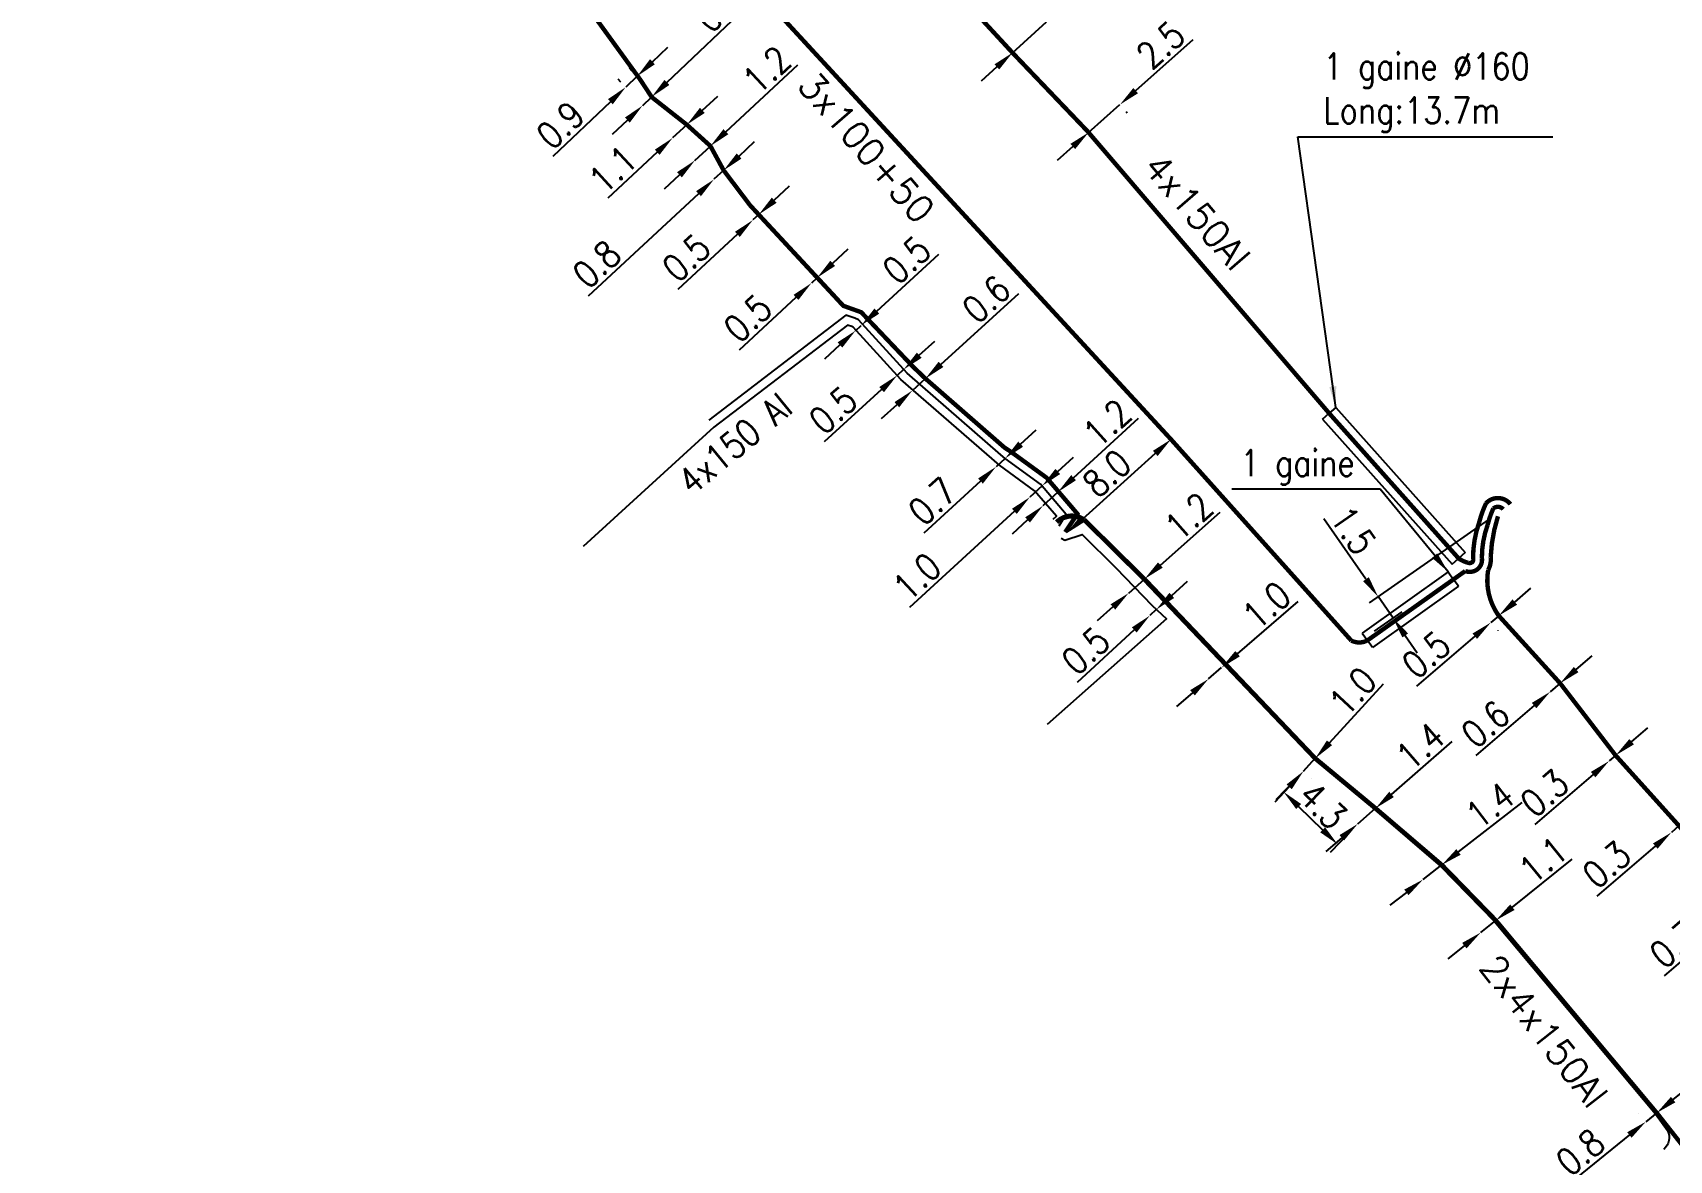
# Model space of a CAD drawing. Header units: millimetres. Extents: x 80000 to 81010, y 144000 to 145002.
# Drawn here: x 80082 to 80175.1, y 144895.9 to 144960 of the extents above; entities that cross this region are included whole.
import ezdxf
from ezdxf.enums import TextEntityAlignment as Align

# ---------------------------------------------------------------- set-up
doc = ezdxf.new("R2010")
doc.units = ezdxf.units.MM
doc.header["$PDMODE"] = 34
doc.linetypes.add('B_ST_AL', pattern=[2000, 1000, 1000])
doc.layers.get('Defpoints').update_dxf_attribs({"linetype": 'CONTINUOUS'})
for name, color, linetype in [('B_100', 3, 'CONTINUOUS'), ('B_110', 1, 'CONTINUOUS'), ('B_400', 7, 'CONTINUOUS')]:
    doc.layers.add(name, color=color, linetype=linetype)
doc.styles.get("Standard").update_dxf_attribs({"font": 'romans.shx', "width": 0.85})
doc.dimstyles.get("Standard").update_dxf_attribs({"dimtxt": 1.5, "dimasz": 1.2, "dimexe": 0.625, "dimexo": 0.625, "dimgap": 0.25, "dimtad": 1, "dimdec": 1, "dimzin": 0, "dimdsep": 46, "dimtxsty": 'Standard', "dimcen": -0.5, "dimadec": 0, "dimazin": 0, "dimtfac": 1, "dimtdec": 1, "dimtmove": 0, "dimatfit": 3, "dimfxl": 0, "dimtolj": 1, "dimtzin": 0, "dimarcsym": 0})

# ---------------------------------------------------------------- blocks, each defined once
blk = doc.blocks.new('*D339')
at = {"layer": 'B_100', "color": 0, "linetype": 'Continuous', "lineweight": -2, "transparency": 16777216}
for p, q in [((80166.297, 144927.617), (80167.209, 144928.397)), ((80165.385, 144926.837), (80164.937, 144926.454)), ((80165.775, 144926.381), (80165.791, 144926.362)), ((80164.025, 144925.674), (80160.702, 144922.833)), ((80165.327, 144925.997), (80165.343, 144925.979))]:
    blk.add_line(p, q, dxfattribs=at)
at = {"layer": 'B_100', "color": 0, "linetype": 'Continuous', "transparency": 16777216}
for points in [[(80166.167, 144927.769), (80166.427, 144927.465), (80165.385, 144926.837)], [(80163.895, 144925.826), (80164.155, 144925.522), (80164.937, 144926.454)]]:
    blk.add_solid(points, dxfattribs=at)
at = {"layer": 'Defpoints', "color": 0, "linetype": 'Continuous', "transparency": 16777216}
for p in [(80164.921, 144926.472), (80164.937, 144926.454), (80165.369, 144926.856)]:
    blk.add_point(p, dxfattribs=at)
at = {"layer": 'B_100', "color": 0, "linetype": 'Continuous', "transparency": 16777216, "insert": (80161.258, 144924.624), "char_height": 1.5, "attachment_point": 5, "rotation": 40.53301}
blk.add_mtext('\\A1;0.5', dxfattribs=at)
blk = doc.blocks.new('*D340')
at = {"layer": 'B_100', "color": 0, "linetype": 'Continuous', "lineweight": -2, "transparency": 16777216}
for p, q in [((80169.789, 144923.777), (80170.701, 144924.557)), ((80168.877, 144922.997), (80168.308, 144922.511)), ((80167.396, 144921.731), (80164.074, 144918.89))]:
    blk.add_line(p, q, dxfattribs=at)
at = {"layer": 'B_100', "color": 0, "linetype": 'Continuous', "transparency": 16777216}
for points in [[(80169.659, 144923.929), (80169.919, 144923.625), (80168.877, 144922.997)], [(80167.266, 144921.883), (80167.526, 144921.579), (80168.308, 144922.511)]]:
    blk.add_solid(points, dxfattribs=at)
at = {"layer": 'Defpoints', "color": 0, "linetype": 'Continuous', "transparency": 16777216}
for p in [(80168.308, 144922.511), (80168.308, 144922.511), (80168.877, 144922.997)]:
    blk.add_point(p, dxfattribs=at)
at = {"layer": 'B_100', "color": 0, "linetype": 'Continuous', "transparency": 16777216, "insert": (80164.629, 144920.681), "char_height": 1.5, "attachment_point": 5, "rotation": 40.53301}
blk.add_mtext('\\A1;0.6', dxfattribs=at)
blk = doc.blocks.new('*D341')
at = {"layer": 'B_100', "color": 0, "linetype": 'Continuous', "lineweight": -2, "transparency": 16777216}
for p, q in [((80172.943, 144919.675), (80173.855, 144920.455)), ((80172.031, 144918.895), (80171.666, 144918.584)), ((80170.754, 144917.804), (80167.432, 144914.963))]:
    blk.add_line(p, q, dxfattribs=at)
at = {"layer": 'B_100', "color": 0, "linetype": 'Continuous', "transparency": 16777216}
for points in [[(80172.813, 144919.827), (80173.073, 144919.523), (80172.031, 144918.895)], [(80170.624, 144917.956), (80170.884, 144917.652), (80171.666, 144918.584)]]:
    blk.add_solid(points, dxfattribs=at)
at = {"layer": 'Defpoints', "color": 0, "linetype": 'Continuous', "transparency": 16777216}
for p in [(80172.031, 144918.895), (80171.666, 144918.584), (80171.666, 144918.584)]:
    blk.add_point(p, dxfattribs=at)
at = {"layer": 'B_100', "color": 0, "linetype": 'Continuous', "transparency": 16777216, "insert": (80167.987, 144916.753), "char_height": 1.5, "attachment_point": 5, "rotation": 40.53301}
blk.add_mtext('\\A1;0.3', dxfattribs=at)
blk = doc.blocks.new('*D342')
at = {"layer": 'B_100', "color": 0, "linetype": 'Continuous', "lineweight": -2, "transparency": 16777216}
for p, q in [((80176.547, 144915.67), (80177.459, 144916.45)), ((80175.635, 144914.89), (80175.201, 144914.519)), ((80176.011, 144914.451), (80176.041, 144914.415)), ((80174.288, 144913.739), (80170.966, 144910.898))]:
    blk.add_line(p, q, dxfattribs=at)
at = {"layer": 'B_100', "color": 0, "linetype": 'Continuous', "transparency": 16777216}
for points in [[(80176.417, 144915.822), (80176.677, 144915.518), (80175.635, 144914.89)], [(80174.159, 144913.891), (80174.418, 144913.587), (80175.201, 144914.519)]]:
    blk.add_solid(points, dxfattribs=at)
at = {"layer": 'Defpoints', "color": 0, "linetype": 'Continuous', "transparency": 16777216}
for p in [(80175.605, 144914.926), (80175.201, 144914.519), (80175.201, 144914.519)]:
    blk.add_point(p, dxfattribs=at)
at = {"layer": 'B_100', "color": 0, "linetype": 'Continuous', "transparency": 16777216, "insert": (80171.521, 144912.689), "char_height": 1.5, "attachment_point": 5, "rotation": 40.53301}
blk.add_mtext('\\A1;0.3', dxfattribs=at)
blk = doc.blocks.new('*D343')
at = {"layer": 'B_100', "color": 0, "linetype": 'Continuous', "lineweight": -2, "transparency": 16777216}
for p, q in [((80180.375, 144911.14), (80181.287, 144911.92)), ((80179.463, 144910.36), (80179.021, 144909.983)), ((80179.407, 144909.531), (80179.427, 144909.507)), ((80179.849, 144909.909), (80179.869, 144909.885)), ((80178.109, 144909.203), (80174.787, 144906.362))]:
    blk.add_line(p, q, dxfattribs=at)
at = {"layer": 'B_100', "color": 0, "linetype": 'Continuous', "transparency": 16777216}
for points in [[(80180.245, 144911.292), (80180.505, 144910.988), (80179.463, 144910.36)], [(80177.979, 144909.355), (80178.239, 144909.051), (80179.021, 144909.983)]]:
    blk.add_solid(points, dxfattribs=at)
at = {"layer": 'Defpoints', "color": 0, "linetype": 'Continuous', "transparency": 16777216}
for p in [(80179.443, 144910.384), (80179.001, 144910.006), (80179.021, 144909.983)]:
    blk.add_point(p, dxfattribs=at)
at = {"layer": 'B_100', "color": 0, "linetype": 'Continuous', "transparency": 16777216, "insert": (80175.342, 144908.152), "char_height": 1.5, "attachment_point": 5, "rotation": 40.53301}
blk.add_mtext('\\A1;0.3', dxfattribs=at)
blk = doc.blocks.new('*D345')
at = {"layer": 'B_100', "color": 0, "linetype": 'Continuous', "lineweight": -2, "transparency": 16777216}
for p, q in [((80140.56, 144961.405), (80143.801, 144964.339)), ((80137.736, 144958.849), (80139.67, 144960.6)), ((80136.846, 144958.043), (80135.957, 144957.238))]:
    blk.add_line(p, q, dxfattribs=at)
at = {"layer": 'B_100', "color": 0, "linetype": 'Continuous', "transparency": 16777216}
for points in [[(80140.426, 144961.553), (80140.694, 144961.257), (80139.67, 144960.6)], [(80136.712, 144958.191), (80136.98, 144957.895), (80137.736, 144958.849)]]:
    blk.add_solid(points, dxfattribs=at)
at = {"layer": 'Defpoints', "color": 0, "linetype": 'Continuous', "transparency": 16777216}
for p in [(80139.67, 144960.6), (80139.67, 144960.6), (80137.736, 144958.849)]:
    blk.add_point(p, dxfattribs=at)
at = {"layer": 'B_100', "color": 0, "linetype": 'Continuous', "transparency": 16777216, "insert": (80141.954, 144964.016), "char_height": 1.5, "attachment_point": 5, "rotation": 42.154}
blk.add_mtext('\\A1;2.7', dxfattribs=at)
blk = doc.blocks.new('*D346')
at = {"layer": 'B_100', "color": 0, "linetype": 'Continuous', "lineweight": -2, "transparency": 16777216}
for p, q in [((80144.741, 144956.696), (80148.01, 144959.598)), ((80142.062, 144954.317), (80143.844, 144955.899)), ((80144.193, 144955.506), (80144.259, 144955.432)), ((80141.165, 144953.52), (80140.268, 144952.724)), ((80142.411, 144953.924), (80142.477, 144953.85))]:
    blk.add_line(p, q, dxfattribs=at)
at = {"layer": 'B_100', "color": 0, "linetype": 'Continuous', "transparency": 16777216}
for points in [[(80144.609, 144956.845), (80144.874, 144956.546), (80143.844, 144955.899)], [(80141.032, 144953.67), (80141.298, 144953.371), (80142.062, 144954.317)]]:
    blk.add_solid(points, dxfattribs=at)
at = {"layer": 'Defpoints', "color": 0, "linetype": 'Continuous', "transparency": 16777216}
for p in [(80143.778, 144955.973), (80143.844, 144955.899), (80141.996, 144954.392)]:
    blk.add_point(p, dxfattribs=at)
at = {"layer": 'B_100', "color": 0, "linetype": 'Continuous', "transparency": 16777216, "insert": (80146.161, 144959.293), "char_height": 1.5, "attachment_point": 5, "rotation": 41.59895}
blk.add_mtext('\\A1;2.5', dxfattribs=at)
blk = doc.blocks.new('*D603')
at = {"layer": 'B_100', "color": 0, "linetype": 'Continuous', "lineweight": -2, "transparency": 16777216}
for p, q in [((80150.536, 144924.679), (80153.973, 144927.656)), ((80148.877, 144923.241), (80149.629, 144923.893)), ((80147.97, 144922.456), (80147.063, 144921.67))]:
    blk.add_line(p, q, dxfattribs=at)
at = {"layer": 'B_100', "color": 0, "linetype": 'Continuous', "transparency": 16777216}
for points in [[(80150.405, 144924.83), (80150.667, 144924.528), (80149.629, 144923.893)], [(80147.839, 144922.607), (80148.101, 144922.304), (80148.877, 144923.241)]]:
    blk.add_solid(points, dxfattribs=at)
at = {"layer": 'Defpoints', "color": 0, "linetype": 'Continuous', "transparency": 16777216}
for p in [(80149.629, 144923.893), (80148.877, 144923.241), (80148.877, 144923.241)]:
    blk.add_point(p, dxfattribs=at)
at = {"layer": 'B_100', "color": 0, "linetype": 'Continuous', "transparency": 16777216, "insert": (80152.188, 144927.433), "char_height": 1.5, "attachment_point": 5, "rotation": 40.9027}
blk.add_mtext('\\A1;1.0', dxfattribs=at)
blk = doc.blocks.new('*D604')
at = {"layer": 'B_100', "color": 0, "linetype": 'Continuous', "lineweight": -2, "transparency": 16777216}
for p, q in [((80146.143, 144929.72), (80149.55, 144932.731)), ((80144.344, 144928.13), (80145.243, 144928.925)), ((80143.445, 144927.336), (80142.546, 144926.541))]:
    blk.add_line(p, q, dxfattribs=at)
at = {"layer": 'B_100', "color": 0, "linetype": 'Continuous', "transparency": 16777216}
for points in [[(80146.01, 144929.87), (80146.275, 144929.57), (80145.243, 144928.925)], [(80143.312, 144927.486), (80143.577, 144927.186), (80144.344, 144928.13)]]:
    blk.add_solid(points, dxfattribs=at)
at = {"layer": 'Defpoints', "color": 0, "linetype": 'Continuous', "transparency": 16777216}
for p in [(80145.243, 144928.925), (80144.344, 144928.13), (80144.344, 144928.13)]:
    blk.add_point(p, dxfattribs=at)
at = {"layer": 'B_100', "color": 0, "linetype": 'Continuous', "transparency": 16777216, "insert": (80147.768, 144932.49), "char_height": 1.5, "attachment_point": 5, "rotation": 41.46551}
blk.add_mtext('\\A1;1.2', dxfattribs=at)
blk = doc.blocks.new('*D605')
at = {"layer": 'B_100', "color": 0, "linetype": 'Continuous', "lineweight": -2, "transparency": 16777216}
for p, q in [((80159.289, 144916.678), (80162.74, 144919.686)), ((80157.367, 144915.002), (80158.385, 144915.889)), ((80156.463, 144914.214), (80155.558, 144913.425))]:
    blk.add_line(p, q, dxfattribs=at)
at = {"layer": 'B_100', "color": 0, "linetype": 'Continuous', "transparency": 16777216}
for points in [[(80159.158, 144916.829), (80159.421, 144916.527), (80158.385, 144915.889)], [(80156.331, 144914.364), (80156.594, 144914.063), (80157.367, 144915.002)]]:
    blk.add_solid(points, dxfattribs=at)
at = {"layer": 'Defpoints', "color": 0, "linetype": 'Continuous', "transparency": 16777216}
for p in [(80158.385, 144915.889), (80157.367, 144915.002), (80157.367, 144915.002)]:
    blk.add_point(p, dxfattribs=at)
at = {"layer": 'B_100', "color": 0, "linetype": 'Continuous', "transparency": 16777216, "insert": (80160.933, 144919.437), "char_height": 1.5, "attachment_point": 5, "rotation": 41.08281}
blk.add_mtext('\\A1;1.4', dxfattribs=at)
blk = doc.blocks.new('*D606')
at = {"layer": 'B_100', "color": 0, "linetype": 'Continuous', "lineweight": -2, "transparency": 16777216}
for p, q in [((80155.765, 144919.615), (80158.838, 144922.967)), ((80154.281, 144917.997), (80154.954, 144918.73)), ((80155.415, 144918.308), (80155.415, 144918.308)), ((80153.471, 144917.112), (80152.66, 144916.228)), ((80154.742, 144917.574), (80154.742, 144917.574))]:
    blk.add_line(p, q, dxfattribs=at)
at = {"layer": 'B_100', "color": 0, "linetype": 'Continuous', "transparency": 16777216}
for points in [[(80155.618, 144919.75), (80155.912, 144919.48), (80154.954, 144918.73)], [(80153.323, 144917.247), (80153.618, 144916.977), (80154.281, 144917.997)]]:
    blk.add_solid(points, dxfattribs=at)
at = {"layer": 'Defpoints', "color": 0, "linetype": 'Continuous', "transparency": 16777216}
for p in [(80154.954, 144918.73), (80154.281, 144917.997), (80154.281, 144917.997)]:
    blk.add_point(p, dxfattribs=at)
at = {"layer": 'B_100', "color": 0, "linetype": 'Continuous', "transparency": 16777216, "insert": (80157.09, 144922.541), "char_height": 1.5, "attachment_point": 5, "rotation": 47.48817}
blk.add_mtext('\\A1;1.0', dxfattribs=at)
blk = doc.blocks.new('*D607')
at = {"layer": 'B_100', "color": 0, "linetype": 'Continuous', "lineweight": -2, "transparency": 16777216}
for p, q in [((80153.846, 144917.548), (80152.711, 144916.378)), ((80154.007, 144915.991), (80155.371, 144914.668)), ((80156.932, 144914.554), (80155.797, 144913.384))]:
    blk.add_line(p, q, dxfattribs=at)
at = {"layer": 'B_100', "color": 0, "linetype": 'Continuous', "transparency": 16777216}
for points in [[(80154.146, 144916.134), (80153.868, 144915.847), (80153.146, 144916.827)], [(80155.51, 144914.811), (80155.231, 144914.524), (80156.232, 144913.832)]]:
    blk.add_solid(points, dxfattribs=at)
at = {"layer": 'Defpoints', "color": 0, "linetype": 'Continuous', "transparency": 16777216}
for p in [(80154.281, 144917.997), (80157.367, 144915.002), (80156.232, 144913.832)]:
    blk.add_point(p, dxfattribs=at)
at = {"layer": 'B_100', "color": 0, "linetype": 'Continuous', "transparency": 16777216, "insert": (80155.385, 144916.047), "char_height": 1.5, "attachment_point": 5, "rotation": 315.86043}
blk.add_mtext('\\A1;4.3', dxfattribs=at)
blk = doc.blocks.new('*D608')
at = {"layer": 'B_100', "color": 0, "linetype": 'Continuous', "lineweight": -2, "transparency": 16777216}
for p, q in [((80163.098, 144913.407), (80166.715, 144916.213)), ((80161.084, 144911.843), (80162.15, 144912.671)), ((80160.136, 144911.108), (80159.188, 144910.372))]:
    blk.add_line(p, q, dxfattribs=at)
at = {"layer": 'B_100', "color": 0, "linetype": 'Continuous', "transparency": 16777216}
for points in [[(80162.976, 144913.565), (80163.221, 144913.249), (80162.15, 144912.671)], [(80160.013, 144911.266), (80160.258, 144910.95), (80161.084, 144911.843)]]:
    blk.add_solid(points, dxfattribs=at)
at = {"layer": 'Defpoints', "color": 0, "linetype": 'Continuous', "transparency": 16777216}
for p in [(80162.15, 144912.671), (80161.084, 144911.843), (80161.084, 144911.843)]:
    blk.add_point(p, dxfattribs=at)
at = {"layer": 'B_100', "color": 0, "linetype": 'Continuous', "transparency": 16777216, "insert": (80164.897, 144916.068), "char_height": 1.5, "attachment_point": 5, "rotation": 37.81052}
blk.add_mtext('\\A1;1.4', dxfattribs=at)
blk = doc.blocks.new('*D609')
at = {"layer": 'B_100', "color": 0, "linetype": 'Continuous', "lineweight": -2, "transparency": 16777216}
for p, q in [((80166.16, 144910.264), (80169.567, 144912.992)), ((80164.364, 144908.827), (80165.223, 144909.514)), ((80165.614, 144909.026), (80165.614, 144909.026)), ((80163.428, 144908.076), (80162.491, 144907.326))]:
    blk.add_line(p, q, dxfattribs=at)
at = {"layer": 'B_100', "color": 0, "linetype": 'Continuous', "transparency": 16777216}
for points in [[(80166.035, 144910.42), (80166.285, 144910.108), (80165.223, 144909.514)], [(80163.303, 144908.233), (80163.553, 144907.92), (80164.364, 144908.827)]]:
    blk.add_solid(points, dxfattribs=at)
at = {"layer": 'Defpoints', "color": 0, "linetype": 'Continuous', "transparency": 16777216}
for p in [(80165.223, 144909.514), (80164.364, 144908.827), (80164.364, 144908.827)]:
    blk.add_point(p, dxfattribs=at)
at = {"layer": 'B_100', "color": 0, "linetype": 'Continuous', "transparency": 16777216, "insert": (80167.917, 144912.952), "char_height": 1.5, "attachment_point": 5, "rotation": 38.68393}
blk.add_mtext('\\A1;1.1', dxfattribs=at)
blk = doc.blocks.new('*D610')
at = {"layer": 'B_100', "color": 0, "linetype": 'Continuous', "lineweight": -2, "transparency": 16777216}
for p, q in [((80175.304, 144899.324), (80176.237, 144900.078)), ((80173.355, 144898.552), (80173.355, 144898.552)), ((80174.371, 144898.569), (80173.748, 144898.066)), ((80173.978, 144899.055), (80173.978, 144899.055)), ((80172.815, 144897.312), (80169.416, 144894.563))]:
    blk.add_line(p, q, dxfattribs=at)
at = {"layer": 'B_100', "color": 0, "linetype": 'Continuous', "transparency": 16777216}
for points in [[(80175.178, 144899.479), (80175.429, 144899.168), (80174.371, 144898.569)], [(80172.69, 144897.467), (80172.941, 144897.156), (80173.748, 144898.066)]]:
    blk.add_solid(points, dxfattribs=at)
at = {"layer": 'Defpoints', "color": 0, "linetype": 'Continuous', "transparency": 16777216}
for p in [(80174.371, 144898.569), (80173.748, 144898.066), (80173.748, 144898.066)]:
    blk.add_point(p, dxfattribs=at)
at = {"layer": 'B_100', "color": 0, "linetype": 'Continuous', "transparency": 16777216, "insert": (80170.021, 144896.338), "char_height": 1.5, "attachment_point": 5, "rotation": 38.96098}
blk.add_mtext('\\A1;0.8', dxfattribs=at)
blk = doc.blocks.new('*D675')
at = {"layer": 'B_100', "color": 0, "linetype": 'Continuous', "lineweight": -2, "transparency": 16777216}
blk.add_line((80145.855, 144936.065), (80141.693, 144932.318), dxfattribs=at)
at = {"layer": 'B_100', "color": 0, "linetype": 'Continuous', "transparency": 16777216}
for points in [[(80145.721, 144936.214), (80145.989, 144935.917), (80146.747, 144936.868)], [(80141.559, 144932.467), (80141.827, 144932.17), (80140.801, 144931.516)]]:
    blk.add_solid(points, dxfattribs=at)
at = {"layer": 'Defpoints', "color": 0, "linetype": 'Continuous', "transparency": 16777216}
for p in [(80146.747, 144936.868), (80140.801, 144931.516), (80140.801, 144931.516)]:
    blk.add_point(p, dxfattribs=at)
at = {"layer": 'B_100', "color": 0, "linetype": 'Continuous', "transparency": 16777216, "insert": (80143.105, 144934.935), "char_height": 1.5, "attachment_point": 5, "rotation": 41.99583}
blk.add_mtext('\\A1;8.0', dxfattribs=at)
blk = doc.blocks.new('*D1095')
at = {"layer": 'B_100', "color": 0, "linetype": 'Continuous', "lineweight": -2, "transparency": 16777216}
for p, q in [((80117.263, 144958.339), (80118.132, 144959.166)), ((80116.113, 144957.807), (80115.962, 144957.965)), ((80115.461, 144957.186), (80115.31, 144957.345)), ((80116.393, 144957.512), (80115.741, 144956.892)), ((80114.871, 144956.065), (80111.589, 144952.945))]:
    blk.add_line(p, q, dxfattribs=at)
at = {"layer": 'B_100', "color": 0, "linetype": 'Continuous', "transparency": 16777216}
for points in [[(80117.125, 144958.484), (80117.401, 144958.194), (80116.393, 144957.512)], [(80114.733, 144956.21), (80115.009, 144955.92), (80115.741, 144956.892)]]:
    blk.add_solid(points, dxfattribs=at)
at = {"layer": 'Defpoints', "color": 0, "linetype": 'Continuous', "transparency": 16777216}
for p in [(80115.741, 144956.892), (80116.544, 144957.354), (80115.892, 144956.734)]:
    blk.add_point(p, dxfattribs=at)
at = {"layer": 'B_100', "color": 0, "linetype": 'Continuous', "transparency": 16777216, "insert": (80112.027, 144954.742), "char_height": 1.5, "attachment_point": 5, "rotation": 43.55141}
blk.add_mtext('\\A1;0.9', dxfattribs=at)
blk = doc.blocks.new('*D1096')
at = {"layer": 'B_110', "color": 0, "linetype": 'Continuous', "lineweight": -2, "transparency": 16777216}
for p, q in [((80146.795, 144927.996), (80147.678, 144928.809)), ((80145.912, 144927.183), (80145.544, 144926.844)), ((80144.662, 144926.031), (80141.406, 144923.033))]:
    blk.add_line(p, q, dxfattribs=at)
at = {"layer": 'B_110', "color": 0, "linetype": 'Continuous', "transparency": 16777216}
for points in [[(80146.659, 144928.143), (80146.93, 144927.849), (80145.912, 144927.183)], [(80144.526, 144926.178), (80144.797, 144925.884), (80145.544, 144926.844)]]:
    blk.add_solid(points, dxfattribs=at)
at = {"layer": 'Defpoints', "color": 0, "linetype": 'Continuous', "transparency": 16777216}
for p in [(80145.544, 144926.844), (80146.715, 144925.573), (80147.083, 144925.912)]:
    blk.add_point(p, dxfattribs=at)
at = {"layer": 'B_110', "color": 0, "linetype": 'Continuous', "transparency": 16777216, "insert": (80141.895, 144924.843), "char_height": 1.5, "attachment_point": 5, "rotation": 42.64284}
blk.add_mtext('\\A1;0.5', dxfattribs=at)
blk = doc.blocks.new('*D1097')
at = {"layer": 'B_110', "color": 0, "linetype": 'Continuous', "lineweight": -2, "transparency": 16777216}
for p, q in [((80130.023, 144944.162), (80133.554, 144947.403)), ((80128.808, 144943.046), (80129.139, 144943.35)), ((80127.924, 144942.235), (80127.04, 144941.423))]:
    blk.add_line(p, q, dxfattribs=at)
at = {"layer": 'B_110', "color": 0, "linetype": 'Continuous', "transparency": 16777216}
for points in [[(80129.888, 144944.309), (80130.158, 144944.015), (80129.139, 144943.35)], [(80127.788, 144942.382), (80128.059, 144942.087), (80128.808, 144943.046)]]:
    blk.add_solid(points, dxfattribs=at)
at = {"layer": 'Defpoints', "color": 0, "linetype": 'Continuous', "transparency": 16777216}
for p in [(80128.122, 144943.793), (80128.454, 144944.097), (80128.808, 144943.046)]:
    blk.add_point(p, dxfattribs=at)
at = {"layer": 'B_110', "color": 0, "linetype": 'Continuous', "transparency": 16777216, "insert": (80131.71, 144947.067), "char_height": 1.5, "attachment_point": 5, "rotation": 42.54689}
blk.add_mtext('\\A1;0.5', dxfattribs=at)
blk = doc.blocks.new('*D1098')
at = {"layer": 'B_100', "color": 0, "linetype": 'Continuous', "lineweight": -2, "transparency": 16777216}
for p, q in [((80133.67, 144941.13), (80138.096, 144945.168)), ((80132.045, 144939.647), (80132.784, 144940.321)), ((80131.158, 144938.839), (80130.272, 144938.03))]:
    blk.add_line(p, q, dxfattribs=at)
at = {"layer": 'B_100', "color": 0, "linetype": 'Continuous', "transparency": 16777216}
for points in [[(80133.535, 144941.278), (80133.805, 144940.982), (80132.784, 144940.321)], [(80131.024, 144938.986), (80131.293, 144938.691), (80132.045, 144939.647)]]:
    blk.add_solid(points, dxfattribs=at)
at = {"layer": 'Defpoints', "color": 0, "linetype": 'Continuous', "transparency": 16777216}
for p in [(80132.758, 144940.35), (80132.019, 144939.676), (80132.045, 144939.647)]:
    blk.add_point(p, dxfattribs=at)
at = {"layer": 'B_100', "color": 0, "linetype": 'Continuous', "transparency": 16777216, "insert": (80136.25, 144944.838), "char_height": 1.5, "attachment_point": 5, "rotation": 42.37815}
blk.add_mtext('\\A1;0.6', dxfattribs=at)
blk = doc.blocks.new('*D1099')
at = {"layer": 'B_110', "color": 0, "linetype": 'Continuous', "lineweight": -2, "transparency": 16777216}
for p, q in [((80132.434, 144941.649), (80133.32, 144942.458)), ((80131.547, 144940.84), (80131.178, 144940.503)), ((80130.291, 144939.694), (80127.035, 144936.723))]:
    blk.add_line(p, q, dxfattribs=at)
at = {"layer": 'B_110', "color": 0, "linetype": 'Continuous', "transparency": 16777216}
for points in [[(80132.299, 144941.797), (80132.569, 144941.501), (80131.547, 144940.84)], [(80130.157, 144939.842), (80130.426, 144939.547), (80131.178, 144940.503)]]:
    blk.add_solid(points, dxfattribs=at)
at = {"layer": 'Defpoints', "color": 0, "linetype": 'Continuous', "transparency": 16777216}
for p in [(80131.178, 144940.503), (80131.369, 144940.293), (80131.739, 144940.63)]:
    blk.add_point(p, dxfattribs=at)
at = {"layer": 'B_110', "color": 0, "linetype": 'Continuous', "transparency": 16777216, "insert": (80127.533, 144938.531), "char_height": 1.5, "attachment_point": 5, "rotation": 42.37815}
blk.add_mtext('\\A1;0.5', dxfattribs=at)
blk = doc.blocks.new('*D1100')
at = {"layer": 'B_110', "color": 0, "linetype": 'Continuous', "lineweight": -2, "transparency": 16777216}
for p, q in [((80138.2, 144936.594), (80139.084, 144937.405)), ((80137.316, 144935.782), (80136.8, 144935.309)), ((80135.916, 144934.497), (80132.695, 144931.541))]:
    blk.add_line(p, q, dxfattribs=at)
at = {"layer": 'B_110', "color": 0, "linetype": 'Continuous', "transparency": 16777216}
for points in [[(80138.065, 144936.741), (80138.335, 144936.446), (80137.316, 144935.782)], [(80135.781, 144934.645), (80136.051, 144934.35), (80136.8, 144935.309)]]:
    blk.add_solid(points, dxfattribs=at)
at = {"layer": 'Defpoints', "color": 0, "linetype": 'Continuous', "transparency": 16777216}
for p in [(80137.316, 144935.782), (80136.8, 144935.309), (80136.8, 144935.309)]:
    blk.add_point(p, dxfattribs=at)
at = {"layer": 'B_110', "color": 0, "linetype": 'Continuous', "transparency": 16777216, "insert": (80133.187, 144933.35), "char_height": 1.5, "attachment_point": 5, "rotation": 42.54689}
blk.add_mtext('\\A1;0.7', dxfattribs=at)
blk = doc.blocks.new('*D1101')
at = {"layer": 'B_110', "color": 0, "linetype": 'Continuous', "lineweight": -2, "transparency": 16777216}
for p, q in [((80140.312, 144935.04), (80141.196, 144935.852)), ((80139.428, 144934.229), (80138.728, 144933.586)), ((80137.844, 144932.775), (80131.888, 144927.308))]:
    blk.add_line(p, q, dxfattribs=at)
at = {"layer": 'B_110', "color": 0, "linetype": 'Continuous', "transparency": 16777216}
for points in [[(80140.177, 144935.188), (80140.447, 144934.893), (80139.428, 144934.229)], [(80137.709, 144932.922), (80137.979, 144932.628), (80138.728, 144933.586)]]:
    blk.add_solid(points, dxfattribs=at)
at = {"layer": 'Defpoints', "color": 0, "linetype": 'Continuous', "transparency": 16777216}
for p in [(80138.679, 144933.64), (80138.728, 144933.586), (80139.379, 144934.282)]:
    blk.add_point(p, dxfattribs=at)
at = {"layer": 'B_110', "color": 0, "linetype": 'Continuous', "transparency": 16777216, "insert": (80132.313, 144929.055), "char_height": 1.5, "attachment_point": 5, "rotation": 42.54689}
blk.add_mtext('\\A1;1.0', dxfattribs=at)
blk = doc.blocks.new('*D1102')
at = {"layer": 'B_100', "color": 0, "linetype": 'Continuous', "lineweight": -2, "transparency": 16777216}
for p, q in [((80141.209, 144934.686), (80144.901, 144938.075)), ((80139.477, 144933.097), (80140.325, 144933.875)), ((80138.593, 144932.286), (80137.709, 144931.474))]:
    blk.add_line(p, q, dxfattribs=at)
at = {"layer": 'B_100', "color": 0, "linetype": 'Continuous', "transparency": 16777216}
for points in [[(80141.073, 144934.833), (80141.344, 144934.539), (80140.325, 144933.875)], [(80138.458, 144932.433), (80138.729, 144932.138), (80139.477, 144933.097)]]:
    blk.add_solid(points, dxfattribs=at)
at = {"layer": 'Defpoints', "color": 0, "linetype": 'Continuous', "transparency": 16777216}
for p in [(80139.477, 144933.097), (80141.718, 144932.357), (80140.87, 144931.579)]:
    blk.add_point(p, dxfattribs=at)
at = {"layer": 'B_100', "color": 0, "linetype": 'Continuous', "transparency": 16777216, "insert": (80143.123, 144937.801), "char_height": 1.5, "attachment_point": 5, "rotation": 42.54689}
blk.add_mtext('\\A1;1.2', dxfattribs=at)
blk = doc.blocks.new('*D1103')
at = {"layer": 'B_100', "color": 0, "linetype": 'Continuous', "lineweight": -2, "transparency": 16777216}
for p, q in [((80118.085, 144957.16), (80122.915, 144961.752)), ((80116.707, 144955.851), (80117.215, 144956.333)), ((80115.838, 144955.024), (80114.968, 144954.198))]:
    blk.add_line(p, q, dxfattribs=at)
at = {"layer": 'B_100', "color": 0, "linetype": 'Continuous', "transparency": 16777216}
for points in [[(80117.947, 144957.305), (80118.222, 144957.015), (80117.215, 144956.333)], [(80115.7, 144955.169), (80115.976, 144954.879), (80116.707, 144955.851)]]:
    blk.add_solid(points, dxfattribs=at)
at = {"layer": 'Defpoints', "color": 0, "linetype": 'Continuous', "transparency": 16777216}
for p in [(80117.214, 144956.335), (80116.706, 144955.852), (80116.707, 144955.851)]:
    blk.add_point(p, dxfattribs=at)
at = {"layer": 'B_100', "color": 0, "linetype": 'Continuous', "transparency": 16777216, "insert": (80121.077, 144961.385), "char_height": 1.5, "attachment_point": 5, "rotation": 43.55141}
blk.add_mtext('\\A1;0.7', dxfattribs=at)
blk = doc.blocks.new('*D1104')
at = {"layer": 'B_100', "color": 0, "linetype": 'Continuous', "lineweight": -2, "transparency": 16777216}
for p, q in [((80120.098, 144955.572), (80120.978, 144956.388)), ((80119.218, 144954.756), (80118.412, 144954.008)), ((80117.532, 144953.192), (80114.728, 144950.59))]:
    blk.add_line(p, q, dxfattribs=at)
at = {"layer": 'B_100', "color": 0, "linetype": 'Continuous', "transparency": 16777216}
for points in [[(80119.962, 144955.719), (80120.234, 144955.426), (80119.218, 144954.756)], [(80117.396, 144953.338), (80117.668, 144953.045), (80118.412, 144954.008)]]:
    blk.add_solid(points, dxfattribs=at)
at = {"layer": 'Defpoints', "color": 0, "linetype": 'Continuous', "transparency": 16777216}
for p in [(80118.412, 144954.008), (80118.412, 144954.008), (80119.218, 144954.756)]:
    blk.add_point(p, dxfattribs=at)
at = {"layer": 'B_100', "color": 0, "linetype": 'Continuous', "transparency": 16777216, "insert": (80115.01, 144952.216), "char_height": 1.5, "attachment_point": 5, "rotation": 42.85654}
blk.add_mtext('\\A1;1.1', dxfattribs=at)
blk = doc.blocks.new('*D1105')
at = {"layer": 'B_100', "color": 0, "linetype": 'Continuous', "lineweight": -2, "transparency": 16777216}
for p, q in [((80121.439, 144954.361), (80125.538, 144958.164)), ((80119.68, 144952.728), (80120.559, 144953.544)), ((80118.8, 144951.912), (80117.92, 144951.096))]:
    blk.add_line(p, q, dxfattribs=at)
at = {"layer": 'B_100', "color": 0, "linetype": 'Continuous', "transparency": 16777216}
for points in [[(80121.303, 144954.507), (80121.575, 144954.214), (80120.559, 144953.544)], [(80118.664, 144952.059), (80118.936, 144951.765), (80119.68, 144952.728)]]:
    blk.add_solid(points, dxfattribs=at)
at = {"layer": 'Defpoints', "color": 0, "linetype": 'Continuous', "transparency": 16777216}
for p in [(80120.559, 144953.545), (80119.679, 144952.728), (80119.68, 144952.728)]:
    blk.add_point(p, dxfattribs=at)
at = {"layer": 'B_100', "color": 0, "linetype": 'Continuous', "transparency": 16777216, "insert": (80123.763, 144957.881), "char_height": 1.5, "attachment_point": 5, "rotation": 42.85654}
blk.add_mtext('\\A1;1.2', dxfattribs=at)
blk = doc.blocks.new('*D1106')
at = {"layer": 'B_100', "color": 0, "linetype": 'Continuous', "lineweight": -2, "transparency": 16777216}
for p, q in [((80122.191, 144952.978), (80123.071, 144953.794)), ((80121.311, 144952.162), (80120.762, 144951.652)), ((80119.882, 144950.835), (80113.61, 144945.016))]:
    blk.add_line(p, q, dxfattribs=at)
at = {"layer": 'B_100', "color": 0, "linetype": 'Continuous', "transparency": 16777216}
for points in [[(80122.055, 144953.125), (80122.327, 144952.831), (80121.311, 144952.162)], [(80119.746, 144950.982), (80120.018, 144950.689), (80120.762, 144951.652)]]:
    blk.add_solid(points, dxfattribs=at)
at = {"layer": 'Defpoints', "color": 0, "linetype": 'Continuous', "transparency": 16777216}
for p in [(80121.294, 144952.18), (80120.744, 144951.67), (80120.762, 144951.652)]:
    blk.add_point(p, dxfattribs=at)
at = {"layer": 'B_100', "color": 0, "linetype": 'Continuous', "transparency": 16777216, "insert": (80114.092, 144946.827), "char_height": 1.5, "attachment_point": 5, "rotation": 42.85654}
blk.add_mtext('\\A1;0.8', dxfattribs=at)
blk = doc.blocks.new('*D1107')
at = {"layer": 'B_100', "color": 0, "linetype": 'Continuous', "lineweight": -2, "transparency": 16777216}
for p, q in [((80124.184, 144950.463), (80125.064, 144951.279)), ((80123.305, 144949.647), (80122.975, 144949.341)), ((80122.095, 144948.525), (80118.708, 144945.382))]:
    blk.add_line(p, q, dxfattribs=at)
at = {"layer": 'B_100', "color": 0, "linetype": 'Continuous', "transparency": 16777216}
for points in [[(80124.048, 144950.61), (80124.32, 144950.316), (80123.305, 144949.647)], [(80121.959, 144948.671), (80122.231, 144948.378), (80122.975, 144949.341)]]:
    blk.add_solid(points, dxfattribs=at)
at = {"layer": 'Defpoints', "color": 0, "linetype": 'Continuous', "transparency": 16777216}
for p in [(80122.482, 144949.872), (80122.812, 144950.178), (80122.975, 144949.341)]:
    blk.add_point(p, dxfattribs=at)
at = {"layer": 'B_100', "color": 0, "linetype": 'Continuous', "transparency": 16777216, "insert": (80119.19, 144947.193), "char_height": 1.5, "attachment_point": 5, "rotation": 42.85654}
blk.add_mtext('\\A1;0.5', dxfattribs=at)
blk = doc.blocks.new('*D1108')
at = {"layer": 'B_100', "color": 0, "linetype": 'Continuous', "lineweight": -2, "transparency": 16777216}
for p, q in [((80127.513, 144946.876), (80128.392, 144947.692)), ((80126.633, 144946.06), (80126.303, 144945.753)), ((80125.424, 144944.937), (80122.197, 144941.943))]:
    blk.add_line(p, q, dxfattribs=at)
at = {"layer": 'B_100', "color": 0, "linetype": 'Continuous', "transparency": 16777216}
for points in [[(80127.377, 144947.022), (80127.649, 144946.729), (80126.633, 144946.06)], [(80125.287, 144945.084), (80125.56, 144944.791), (80126.303, 144945.753)]]:
    blk.add_solid(points, dxfattribs=at)
at = {"layer": 'Defpoints', "color": 0, "linetype": 'Continuous', "transparency": 16777216}
for p in [(80126.303, 144945.753), (80127.787, 144944.154), (80128.117, 144944.46)]:
    blk.add_point(p, dxfattribs=at)
at = {"layer": 'B_100', "color": 0, "linetype": 'Continuous', "transparency": 16777216, "insert": (80122.679, 144943.755), "char_height": 1.5, "attachment_point": 5, "rotation": 42.85654}
blk.add_mtext('\\A1;0.5', dxfattribs=at)
blk = doc.blocks.new('*D1608')
at = {"layer": 'B_400', "color": 0, "linetype": 'Continuous', "lineweight": -2, "transparency": 16777216}
for p, q in [((80157.836, 144928.913), (80155.438, 144932.349)), ((80164.84, 144932.337), (80158.01, 144927.571)), ((80158.314, 144925.955), (80159.893, 144927.057)), ((80159.381, 144926.699), (80158.522, 144927.929)), ((80160.067, 144925.715), (80160.754, 144924.731))]:
    blk.add_line(p, q, dxfattribs=at)
at = {"layer": 'B_400', "color": 0, "linetype": 'Continuous', "transparency": 16777216}
for points in [[(80158, 144929.028), (80157.671, 144928.799), (80158.522, 144927.929)], [(80160.231, 144925.829), (80159.903, 144925.6), (80159.381, 144926.699)]]:
    blk.add_solid(points, dxfattribs=at)
at = {"layer": 'Defpoints', "color": 0, "linetype": 'Continuous', "transparency": 16777216}
for p in [(80165.352, 144932.695), (80158.522, 144927.929), (80157.801, 144925.597)]:
    blk.add_point(p, dxfattribs=at)
at = {"layer": 'B_400', "color": 0, "linetype": 'Continuous', "transparency": 16777216, "insert": (80157.114, 144931.695), "char_height": 1.5, "attachment_point": 5, "rotation": 304.90628}
blk.add_mtext('\\A1;1.5', dxfattribs=at)

msp = doc.modelspace()

# ---------------------------------------------------------------- linework, layer by layer
at = {"layer": 'B_100', "linetype": 'B_ST_AL', "const_width": 0.25, "flags": 128}
msp.add_lwpolyline([(80082.148, 145000), (80085.244, 144996.512), (80090.372, 144989.967), (80092.762, 144986.125), (80098.301, 144979.674), (80102.199, 144975.57), (80108.144, 144967.967), (80111.647, 144964.107), (80116.544, 144957.354), (80117.224, 144956.324), (80119.218, 144954.756), (80120.559, 144953.545), (80121.311, 144952.162), (80122.812, 144950.178), (80128.117, 144944.46), (80129.136, 144944.094), (80132.085, 144940.992), (80132.772, 144940.334), (80137.277, 144936.402), (80137.627, 144936.174), (80139.673, 144934.687), (80141.431, 144932.63), (80140.732, 144931.59)], dxfattribs=at)
at = {"layer": 'B_100', "linetype": 'B_ST_AL', "flags": 128}
for points, format in [([(80089.057, 145000, 0.25, 0.25, 0), (80110.646, 144975.888, 0.25, 0.25, 0), (80115.397, 144970.996, 0.25, 0.25, 0), (80119.749, 144966.153, 0.25, 0.25, 0), (80146.747, 144936.868, 0.25, 0.25, 0), (80157.001, 144925.424, 0.25, 0.25, 0.244112), (80157.918, 144925.434, 0.25, 0.25, 0), (80163.478, 144929.377, 0.25, 0.25, 0), (80163.478, 144929.377, 0.25, 0.25, 0.193038), (80164.041, 144929.397, 0.25, 0.25, 0.332006), (80164.426, 144930.122, 0.25, 0.25, -0.086757), (80164.75, 144931.993, 0.25, 0.25, -0.044397), (80165.075, 144932.937, 0.25, 0.25, -0.39992), (80165.638, 144932.894, 0, 0, 0)], "xyseb"), ([(80140.313, 144932.096, -0.366107), (80141.749, 144932.229), (80145.171, 144928.856), (80154.886, 144918.657), (80158.32, 144915.813), (80162.082, 144912.598), (80165.149, 144909.447), (80174.293, 144898.506), (80174.989, 144897.565, -0.331588), (80174.771, 144896.495)], "xyb")]:
    msp.add_lwpolyline(points, format=format, dxfattribs=at)
at = {"layer": 'B_100', "linetype": 'B_ST_AL', "const_width": 0.25, "flags": 128}
for points in [[(80166.049, 144933.181, 0.465461), (80164.659, 144933.229, 0.047309), (80164.271, 144932.138, 0.087809), (80163.926, 144930.07, -0.361238), (80163.832, 144929.852, -0.186403), (80163.647, 144929.848, -0.090928), (80163.105, 144930.095), (80155.742, 144938.349), (80141.996, 144954.392), (80137.736, 144958.849), (80134.085, 144962.807), (80129.844, 144967.52), (80125.73, 144971.981), (80122.186, 144975.682), (80118.895, 144979.13), (80112.059, 144986.438), (80105.382, 144993.619), (80099.509, 145000)], [(80202.867, 144847.319), (80201.476, 144850.766), (80199.989, 144854.793), (80197.183, 144860.179), (80195.004, 144865.148), (80189.782, 144875.346), (80187.272, 144879.397), (80181.146, 144888.832), (80178.157, 144893.77), (80174.371, 144898.569), (80165.223, 144909.514), (80162.15, 144912.671), (80158.385, 144915.889), (80154.954, 144918.73), (80145.243, 144928.925), (80141.813, 144932.306, 0.368121), (80140.242, 144932.166)], [(80223.841, 144840.274), (80221.279, 144844.159), (80217.11, 144851.039), (80209.134, 144863.702), (80205.304, 144870.324), (80203.081, 144874.303), (80200.809, 144878.36), (80198.722, 144882.576), (80194.39, 144890.445), (80188.346, 144899.861), (80185.637, 144903.539), (80183.007, 144906.3), (80179.443, 144910.384), (80175.605, 144914.926), (80172.031, 144918.895), (80168.877, 144922.997), (80165.369, 144926.856, -0.198062), (80164.783, 144929.439, 0.157598), (80164.926, 144930.154, -0.066391), (80165.341, 144932.491, 0.101618), (80165.341, 144932.491)]]:
    msp.add_lwpolyline(points, format="xyb", dxfattribs=at)
at = {"layer": 'B_110', "flags": 128}
for points in [[(80140.394, 144931.958), (80140.797, 144932.602), (80139.331, 144934.317), (80137.316, 144935.782), (80137.075, 144935.991), (80131.739, 144940.63), (80128.975, 144943.671), (80128.773, 144943.749), (80128.259, 144943.92), (80120.466, 144937.963)], [(80140.055, 144932.326), (80140.234, 144932.49), (80138.989, 144933.947), (80137.004, 144935.39), (80131.389, 144940.272), (80128.684, 144943.248), (80128.605, 144943.278), (80128.352, 144943.362), (80120.754, 144937.554), (80113.326, 144930.771)], [(80140.501, 144931.241), (80140.719, 144931.14), (80141.7, 144931.46), (80143.62, 144929.554), (80145.678, 144927.427), (80146.495, 144926.666), (80139.7, 144920.649)]]:
    msp.add_lwpolyline(points, dxfattribs=at)
at = {"layer": 'B_400', "color": 7, "linetype": 'CONTINUOUS'}
for p, q in [((80155.369, 144938.016), (80155.742, 144938.349)), ((80156.116, 144938.682), (80155.742, 144938.349)), ((80156.116, 144938.682), (80163.478, 144930.428)), ((80155.369, 144938.016), (80162.731, 144929.762)), ((80162.731, 144929.762), (80163.105, 144930.095)), ((80163.478, 144930.428), (80163.105, 144930.095)), ((80162.507, 144929.332), (80157.627, 144925.841)), ((80162.507, 144929.332), (80162.798, 144928.925)), ((80163.089, 144928.518), (80162.798, 144928.925)), ((80163.089, 144928.518), (80158.209, 144925.028)), ((80157.627, 144925.841), (80157.918, 144925.434)), ((80158.209, 144925.028), (80157.918, 144925.434))]:
    msp.add_line(p, q, dxfattribs=at)

# ---------------------------------------------------------------- texts
at = {"layer": 'B_100', "linetype": 'Continuous'}
for s, rotation, p in [('3x100+50', 310.83239, (80129.434, 144953.466)), ('4x150Al', 310.83239, (80148.229, 144949.791)), ('2x4x150Al', 307.82347, (80167.958, 144903.218))]:
    msp.add_text(s, height=1.5, rotation=rotation, dxfattribs=at).set_placement(p, align=Align.MIDDLE)
at = {"layer": 'B_110', "linetype": 'Continuous', "width": 0.85}
msp.add_text('4x150 Al', height=1.5, rotation=39.76183, dxfattribs=at).set_placement((80121.941, 144936.633), align=Align.MIDDLE)
at = {"layer": 'B_400', "linetype": 'Continuous', "char_height": 1.5}
for s, insert, attachment_point in [('1 gaine %%C160\\PLong:13.7m', (80155.408, 144954.326), 7), ('1 gaine', (80157.195, 144934.276), 9)]:
    msp.add_mtext(s, dxfattribs=dict(at, insert=insert, attachment_point=attachment_point))

# ---------------------------------------------------------------- dimensions: what is measured, and where the dimension line sits
at = {"layer": 'B_100', "linetype": 'Continuous'}
for base, p1, p2, angle, text, picture, middle in [((80139.67, 144960.6), (80137.736, 144958.849), (80139.67, 144960.6), 42.154, '2.7', '*D345', (80141.954, 144964.016)), ((80143.844, 144955.899), (80141.996, 144954.392), (80143.778, 144955.973), 41.59895, '2.5', '*D346', (80146.161, 144959.293)), ((80164.937, 144926.454), (80165.369, 144926.856), (80164.921, 144926.472), 220.53301, '0.5', '*D339', (80161.258, 144924.624)), ((80168.308, 144922.511), (80168.877, 144922.997), (80168.308, 144922.511), 220.53301, '0.6', '*D340', (80164.629, 144920.681)), ((80171.666, 144918.584), (80172.031, 144918.895), (80171.666, 144918.584), 220.53301, '0.3', '*D341', (80167.987, 144916.753)), ((80175.201, 144914.519), (80175.605, 144914.926), (80175.201, 144914.519), 220.53301, '0.3', '*D342', (80171.521, 144912.689)), ((80179.021, 144909.983), (80179.443, 144910.384), (80179.001, 144910.006), 220.53301, '0.3', '*D343', (80175.342, 144908.152))]:
    dim = msp.add_linear_dim(base=base, p1=p1, p2=p2, angle=angle, text=text, dimstyle='Standard', dxfattribs=at)
    dim.commit()
    dim.dimension.update_dxf_attribs({"geometry": picture, "text_midpoint": middle})
for base, p1, p2, angle, picture, middle in [((80116.707, 144955.851), (80117.214, 144956.335), (80116.706, 144955.852), 223.55141, '*D1103', (80121.766, 144960.66)), ((80119.68, 144952.728), (80120.559, 144953.545), (80119.679, 144952.728), 222.85654, '*D1105', (80124.443, 144957.148)), ((80118.412, 144954.008), (80119.218, 144954.756), (80118.412, 144954.008), 222.85654, '*D1104', (80115.69, 144951.483)), ((80120.7615, 144951.6517), (80121.2941, 144952.1804), (80120.7443, 144951.6703), 222.85654, '*D1106', (80114.772, 144946.0942)), ((80122.975, 144949.341), (80122.812, 144950.178), (80122.482, 144949.872), 222.85654, '*D1107', (80119.87, 144946.46)), ((80126.303, 144945.753), (80128.117, 144944.46), (80127.787, 144944.154), 222.85654, '*D1108', (80123.359, 144943.022)), ((80139.47738, 144933.09696), (80141.71764, 144932.35686), (80140.87041, 144931.57924), 222.54689, '*D1102', (80143.7995, 144937.06397))]:
    dim = msp.add_linear_dim(base=base, p1=p1, p2=p2, angle=angle, dimstyle='Standard', override={"dimse1": 1, "dimse2": 1}, dxfattribs=at)
    dim.commit()
    dim.dimension.update_dxf_attribs({"geometry": picture, "text_midpoint": middle, "dimtype": 161})
for base, p1, p2, angle, picture, middle in [((80115.741, 144956.892), (80116.544, 144957.354), (80115.892, 144956.734), 223.55141, '*D1095', (80112.716, 144954.017)), ((80144.344, 144928.13), (80145.243, 144928.925), (80144.344, 144928.13), 221.46551, '*D604', (80148.43, 144931.741)), ((80148.877, 144923.241), (80149.629, 144923.893), (80148.877, 144923.241), 220.9027, '*D603', (80152.843, 144926.678)), ((80154.281, 144917.997), (80154.954, 144918.73), (80154.281, 144917.997), 227.48817, '*D606', (80157.828, 144921.865)), ((80157.367291, 144915.002115), (80158.384868, 144915.889266), (80157.367291, 144915.002115), 221.082807, '*D605', (80161.590145, 144918.683715)), ((80156.232, 144913.832), (80154.281, 144917.997), (80157.367, 144915.002), 315.86043, '*D607', (80154.689, 144915.329)), ((80161.0836, 144911.8433), (80162.1502, 144912.6709), (80161.0836, 144911.8433), 217.81052, '*D608', (80165.5097, 144915.2779)), ((80164.364, 144908.827), (80165.223, 144909.514), (80164.364, 144908.827), 218.68393, '*D609', (80168.542, 144912.172))]:
    dim = msp.add_linear_dim(base=base, p1=p1, p2=p2, angle=angle, dimstyle='Standard', dxfattribs=at)
    dim.commit()
    dim.dimension.update_dxf_attribs({"geometry": picture, "text_midpoint": middle, "dimtype": 161})
dim = msp.add_linear_dim(base=(80132.045, 144939.647), p1=(80132.758, 144940.35), p2=(80132.019, 144939.676), angle=222.37815, text='0.6', dimstyle='Standard', override={"dimse1": 1, "dimse2": 1}, dxfattribs=at)
dim.commit()
dim.dimension.update_dxf_attribs({"geometry": '*D1098', "text_midpoint": (80136.924, 144944.099), "dimtype": 161})
for p1, p2, picture, middle in [((80146.747, 144936.868), (80140.801, 144931.516), '*D675', (80143.105, 144934.935)), ((80174.371, 144898.569), (80173.748, 144898.066), '*D610', (80170.021, 144896.338))]:
    dim = msp.add_aligned_dim(p1=p1, p2=p2, distance=0, dimstyle='Standard', dxfattribs=at)
    dim.commit()
    dim.dimension.update_dxf_attribs({"geometry": picture, "text_midpoint": middle})
at = {"layer": 'B_110', "linetype": 'Continuous'}
for base, p1, p2, angle, picture, middle in [((80128.808, 144943.046), (80128.454, 144944.097), (80128.122, 144943.793), 222.54689, '*D1097', (80132.386, 144946.33)), ((80131.178, 144940.503), (80131.739, 144940.63), (80131.369, 144940.293), 222.37815, '*D1099', (80128.207, 144937.792)), ((80136.8, 144935.309), (80137.316, 144935.782), (80136.8, 144935.309), 222.54689, '*D1100', (80133.864, 144932.614)), ((80138.728, 144933.586), (80139.379, 144934.282), (80138.679, 144933.64), 222.54689, '*D1101', (80132.989, 144928.319)), ((80145.544, 144926.844), (80147.083, 144925.912), (80146.715, 144925.573), 222.64284, '*D1096', (80142.573, 144924.107))]:
    dim = msp.add_linear_dim(base=base, p1=p1, p2=p2, angle=angle, dimstyle='Standard', override={"dimse1": 1, "dimse2": 1}, dxfattribs=at)
    dim.commit()
    dim.dimension.update_dxf_attribs({"geometry": picture, "text_midpoint": middle, "dimtype": 161})
at = {"layer": 'B_400', "linetype": 'Continuous'}
dim = msp.add_linear_dim(base=(80158.522, 144927.929), p1=(80157.801, 144925.597), p2=(80165.352, 144932.695), angle=304.90628, dimstyle='Standard', dxfattribs=at)
dim.commit()
dim.dimension.update_dxf_attribs({"geometry": '*D1608', "text_midpoint": (80156.294, 144931.123), "dimtype": 160})

# ---------------------------------------------------------------- leaders
at = {"layer": 'B_400', "linetype": 'Continuous', "annotation_type": 0, "has_hookline": 1}
for points, hookline_direction, text_width in [([(80156.116, 144938.682), (80153.958, 144954.076), (80155.158, 144954.076)], 0, 13.054), ([(80162.507, 144929.332), (80158.645, 144934.026), (80157.445, 144934.026)], 1, 6.982)]:
    msp.add_leader(points, dimstyle='Standard', override={"dimfxl": 1.25}, dxfattribs=dict(at, hookline_direction=hookline_direction, text_width=text_width))

doc.saveas('drawing.dxf')
